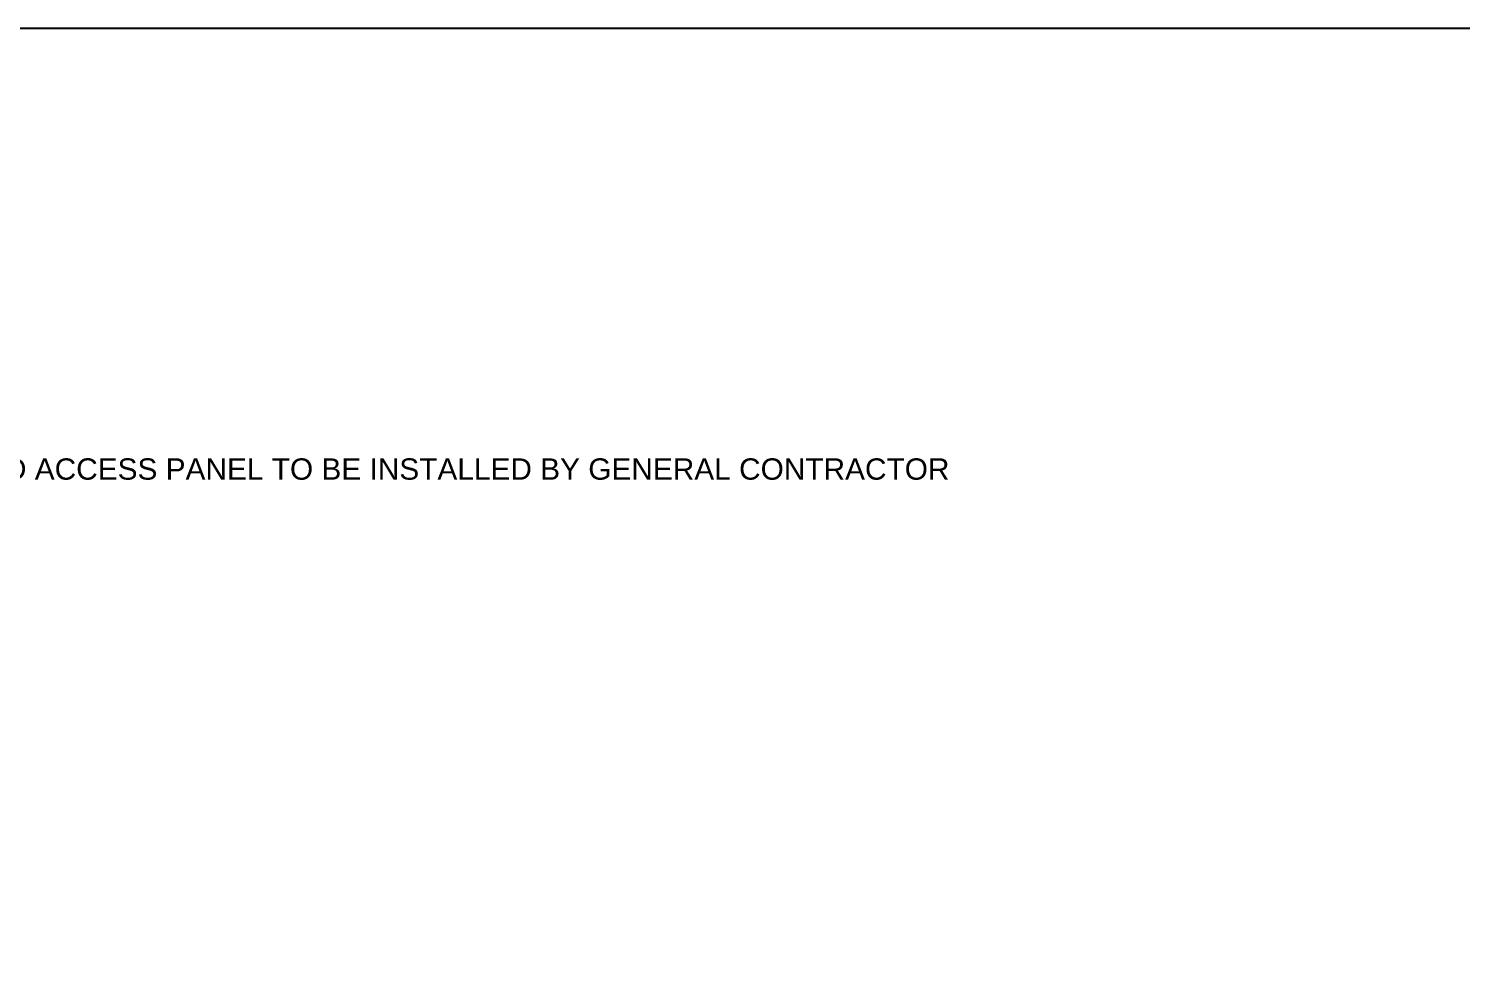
# Model space of a CAD drawing. Extents: x 2104 to 16979, y 4026 to 5124.
# Drawn here: x 8122.3 to 8424.3, y 4923.9 to 5123.9 of the extents above; entities that cross this region are included whole.
import ezdxf
from ezdxf import colors
from ezdxf.entities.mleader import LeaderData, LeaderLine
from ezdxf.math import Vec2, Vec3

# ---------------------------------------------------------------- set-up
doc = ezdxf.new("R2010")
doc.units = 0
doc.header["$LTSCALE"] = 18
doc.header["$MEASUREMENT"] = 0
doc.layers.add('G-ANNO-TEXT', color=70, linetype='Continuous')
doc.styles.add('Arial', font='arial.ttf')

msp = doc.modelspace()

# ---------------------------------------------------------------- linework, layer by layer
at = {"layer": 'DEFPOINTS'}
msp.add_lwpolyline([(7612.59, 4025.98), (9119.1, 4025.98), (9119.1, 5123.87), (7612.59, 5123.87)], close=True, dxfattribs=at)

# ---------------------------------------------------------------- leaders
at = {"layer": 'G-ANNO-TEXT'}
ml = msp.add_multileader_mtext('Standard', dxfattribs=at)
ml.set_content('\\pxt1;FURNISH 18"x18" RATED ACCESS PANEL TO BE INSTALLED BY GENERAL CONTRACTOR', color=256, style='Arial')
ml.set_leader_properties(color=256, linetype='ByLayer', lineweight=-1)
ml.build(insert=Vec2(0, 0))
ml.multileader.update_dxf_attribs({"has_dogleg": 0, "dogleg_length": 0.125, "arrow_head_size": 6, "scale": 48})
ctx = ml.context
ctx.base_point, ctx.scale, ctx.char_height, ctx.arrow_head_size, ctx.landing_gap_size, ctx.plane_origin = Vec3(8046, 5031), 48, 4.5, 6, 1.5, Vec3(7921.5, 4998)
notes = []
notes.append((ctx, [(0, (1, 1, 0), (8040, 5031), (1, 0), 6, [(0, [(7921.5, 4998), (7954.5, 5031)], 0, [])])]))
ctx.mtext.insert, ctx.mtext.width, ctx.mtext.flow_direction = Vec3(8047.5, 5033.29), 137.4017, 5
ml = msp.add_multileader_mtext('Standard', dxfattribs=at)
ml.set_content('\\pxt1;FURNISH 18"x18" RATED ACCESS PANEL TO BE INSTALLED BY GENERAL CONTRACTOR', color=256, style='Arial')
ml.set_leader_properties(color=256, linetype='ByLayer', lineweight=-1)
ml.build(insert=Vec2(0, 0))
ml.multileader.update_dxf_attribs({"has_dogleg": 0, "dogleg_length": 0.125, "arrow_head_size": 6, "scale": 48})
ctx = ml.context
ctx.base_point, ctx.scale, ctx.char_height, ctx.arrow_head_size, ctx.landing_gap_size, ctx.plane_origin = Vec3(6961.5, 4972.5), 48, 4.5, 6, 1.5, Vec3(6849, 4953)
notes.append((ctx, [(0, (1, 1, 0), (6955.5, 4972.5), (1, 0), 6, [(0, [(6849, 4953), (6868.5, 4972.5)], 0, [])])]))
ctx.mtext.insert, ctx.mtext.width, ctx.mtext.flow_direction = Vec3(6963, 4974.79), 91.2106, 5
for ctx, leaders in notes:
    for number, flags, end, landing, length, lines in leaders:
        leader = LeaderData()
        leader.index, (leader.has_last_leader_line, leader.has_dogleg_vector, leader.attachment_direction) = number, flags
        leader.last_leader_point, leader.dogleg_vector, leader.dogleg_length = Vec3(end), Vec3(landing), length
        for number, points, colour, breaks in lines:
            line = LeaderLine()
            line.index, line.vertices, line.color, line.breaks = number, Vec3.list(points), colors.encode_raw_color(colour), breaks
            leader.lines.append(line)
        ctx.leaders.append(leader)

doc.saveas('drawing.dxf')
